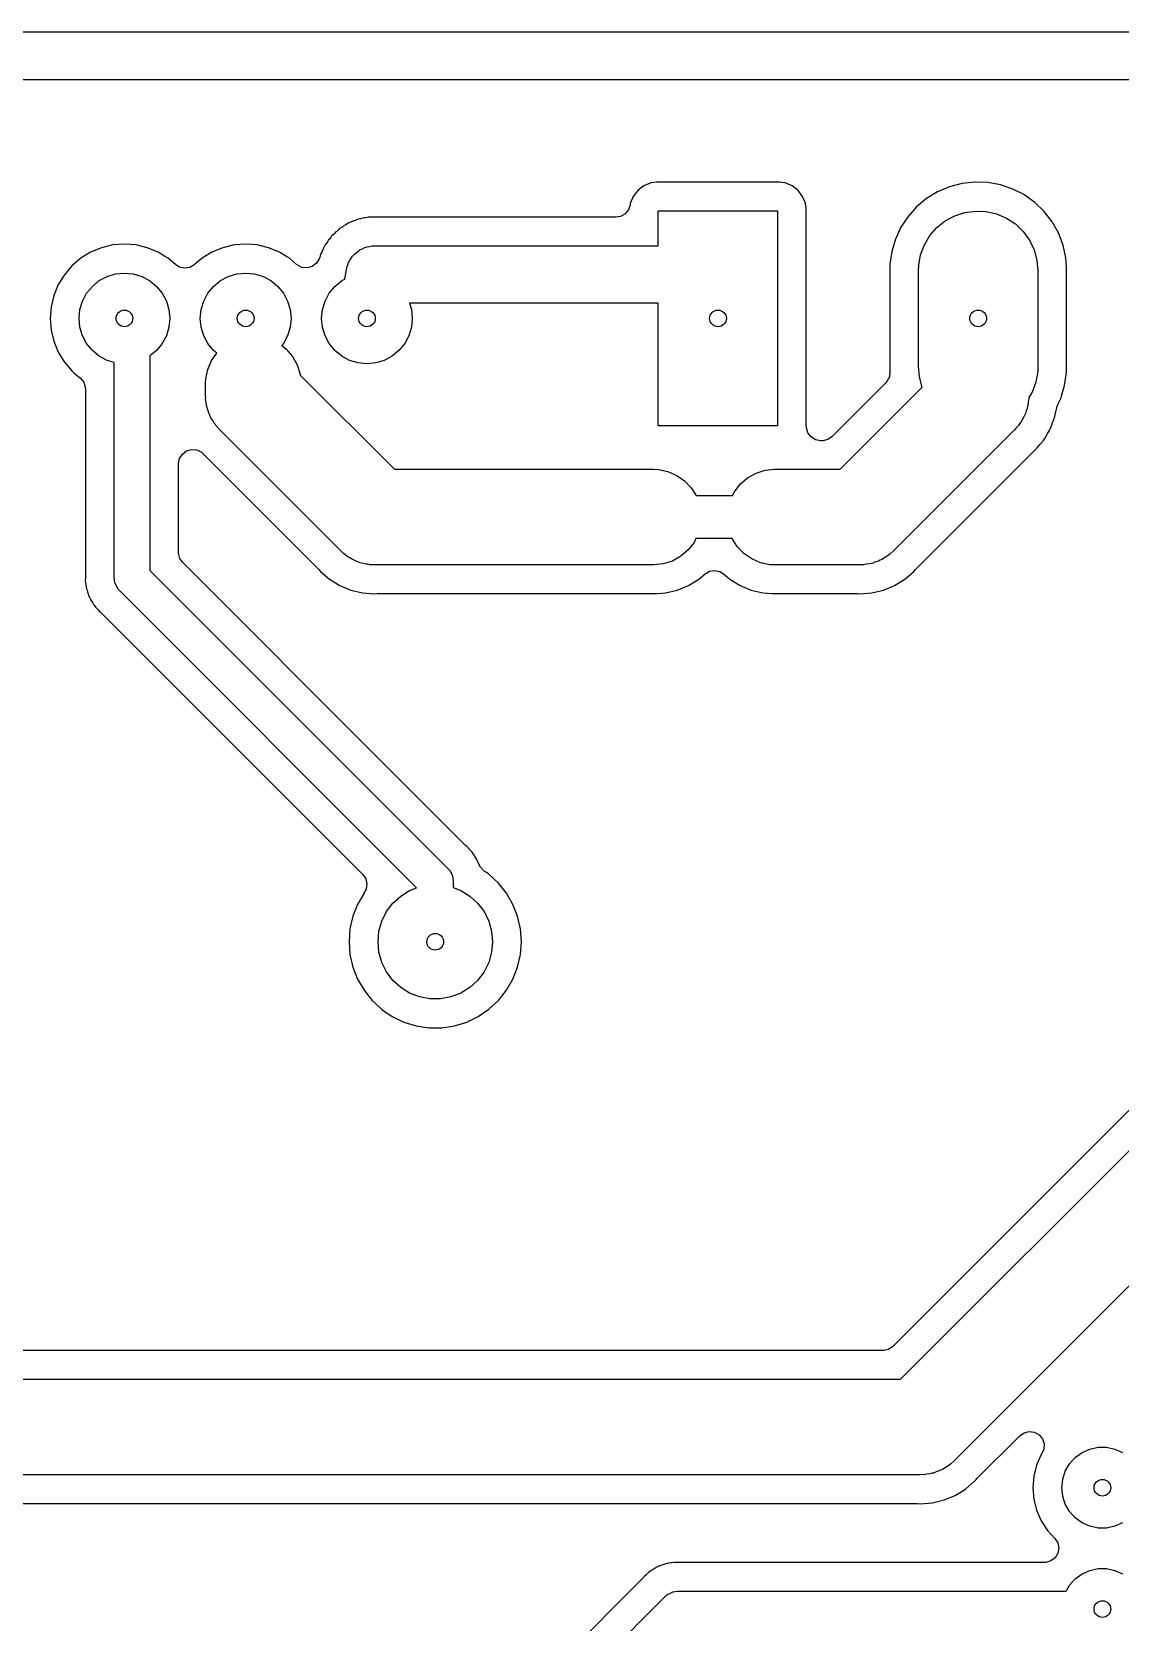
# Model space of a CAD drawing. Extents: x 0.79 to 9.84, y -6.5 to -0.79.
# Drawn here: x 5.655 to 6.552, y -2.098 to -0.787 of the extents above; entities that cross this region are included whole.
import ezdxf

# ---------------------------------------------------------------- set-up
doc = ezdxf.new("R2010")
doc.units = 0
doc.header["$MEASUREMENT"] = 0
doc.layers.add('BLACK', color=7, linetype='CONTINUOUS')

msp = doc.modelspace()

# ---------------------------------------------------------------- linework, layer by layer
at = {"layer": 'BLACK', "linetype": 'CONTINUOUS'}
for p, q in [((0.7874, -0.7874), (9.8425, -0.7874)), ((0.8385, -0.8268), (9.7914, -0.8268)), ((6.1593, -0.9144), (6.1544, -0.9182)), ((6.1613, -0.9136), (6.1593, -0.9144)), ((6.1593, -0.9144), (6.1593, -0.9144)), ((6.1593, -0.9144), (6.1593, -0.9144)), ((6.1651, -0.912), (6.1613, -0.9136)), ((6.1697, -0.9114), (6.1651, -0.912)), ((6.2712, -0.9114), (6.1697, -0.9114)), ((6.2759, -0.912), (6.2712, -0.9114)), ((6.2816, -0.9144), (6.2759, -0.912)), ((6.2759, -0.912), (6.2759, -0.912)), ((6.2865, -0.9182), (6.2816, -0.9144)), ((6.2816, -0.9144), (6.2816, -0.9144)), ((6.4086, -0.9163), (6.4016, -0.9193)), ((6.4115, -0.9151), (6.4086, -0.9163)), ((6.4218, -0.9124), (6.4115, -0.9151)), ((6.4115, -0.9151), (6.4115, -0.9151)), ((6.4115, -0.9151), (6.4115, -0.9151)), ((6.4324, -0.9113), (6.4218, -0.9124)), ((6.4218, -0.9124), (6.4218, -0.9124)), ((6.443, -0.9116), (6.4324, -0.9113)), ((6.4324, -0.9113), (6.4324, -0.9113)), ((6.4535, -0.9136), (6.443, -0.9116)), ((6.443, -0.9116), (6.443, -0.9116)), ((6.4636, -0.917), (6.4535, -0.9136)), ((6.4535, -0.9136), (6.4535, -0.9136)), ((6.4731, -0.9219), (6.4636, -0.917)), ((6.1481, -0.9299), (6.1467, -0.934)), ((6.1482, -0.9289), (6.1481, -0.9299)), ((6.1506, -0.9231), (6.1482, -0.9289)), ((6.1482, -0.9289), (6.1482, -0.9289)), ((6.1544, -0.9182), (6.1506, -0.9231)), ((6.1506, -0.9231), (6.1506, -0.9231)), ((6.1544, -0.9182), (6.1544, -0.9182)), ((6.2874, -0.9193), (6.2865, -0.9182)), ((6.2865, -0.9182), (6.2865, -0.9182)), ((6.2903, -0.9231), (6.2874, -0.9193)), ((6.2924, -0.9281), (6.2903, -0.9231)), ((6.2927, -0.9289), (6.2924, -0.9281)), ((6.2933, -0.9335), (6.2927, -0.9289)), ((6.3925, -0.9248), (6.3843, -0.9317)), ((6.4016, -0.9193), (6.3925, -0.9248)), ((6.4016, -0.9193), (6.4016, -0.9193)), ((6.4748, -0.9231), (6.4731, -0.9219)), ((6.4818, -0.9281), (6.4748, -0.9231)), ((6.4894, -0.9355), (6.4818, -0.9281)), ((5.9203, -0.9431), (5.9184, -0.944)), ((5.9215, -0.9428), (5.9203, -0.9431)), ((5.9203, -0.9431), (5.9203, -0.9431)), ((5.9227, -0.9424), (5.9215, -0.9428)), ((5.9238, -0.9419), (5.9227, -0.9424)), ((5.9258, -0.9415), (5.9238, -0.9419)), ((5.9238, -0.9419), (5.9238, -0.9419)), ((5.9267, -0.9413), (5.9258, -0.9415)), ((5.9287, -0.9407), (5.9267, -0.9413)), ((5.9291, -0.9407), (5.9287, -0.9407)), ((5.93, -0.9406), (5.9291, -0.9407)), ((5.9312, -0.9404), (5.93, -0.9406)), ((5.9324, -0.9402), (5.9312, -0.9404)), ((5.9344, -0.9402), (5.9324, -0.9402)), ((5.9324, -0.9402), (5.9324, -0.9402)), ((5.9349, -0.9401), (5.9344, -0.9402)), ((5.9352, -0.9401), (5.9349, -0.9402)), ((5.9349, -0.9402), (5.9349, -0.9401)), ((5.937, -0.9401), (5.9352, -0.9401)), ((5.9352, -0.9401), (5.9352, -0.9401)), ((5.9372, -0.9401), (5.937, -0.9401)), ((5.9412, -0.9401), (5.9372, -0.9401)), ((5.9372, -0.9401), (5.9372, -0.9401)), ((5.9414, -0.9401), (5.9412, -0.9401)), ((5.9423, -0.9401), (5.9414, -0.9401)), ((6.1364, -0.9401), (5.9423, -0.9401)), ((6.1402, -0.9395), (6.1364, -0.9401)), ((6.144, -0.9374), (6.1402, -0.9395)), ((6.1467, -0.934), (6.144, -0.9374)), ((6.1713, -0.9638), (6.1713, -0.935)), ((6.1713, -0.935), (6.2697, -0.935)), ((6.2697, -0.935), (6.2697, -1.1122)), ((6.2933, -1.1126), (6.2933, -0.9335)), ((6.3772, -0.9396), (6.3713, -0.9485)), ((6.3843, -0.9317), (6.3772, -0.9396)), ((6.401, -0.9487), (6.4079, -0.9432)), ((6.4079, -0.9432), (6.4157, -0.939)), ((6.4157, -0.939), (6.4241, -0.9363)), ((6.4241, -0.9363), (6.4328, -0.9351)), ((6.4328, -0.9351), (6.4416, -0.9355)), ((6.4416, -0.9355), (6.4502, -0.9374)), ((6.4502, -0.9374), (6.4584, -0.9409)), ((6.4584, -0.9409), (6.4657, -0.9458)), ((6.496, -0.9439), (6.4894, -0.9355)), ((5.9012, -0.9569), (5.9004, -0.9579)), ((5.9019, -0.9559), (5.9012, -0.9569)), ((5.9034, -0.9545), (5.9019, -0.9559)), ((5.9041, -0.9538), (5.9034, -0.9545)), ((5.9054, -0.9523), (5.9041, -0.9538)), ((5.9064, -0.9516), (5.9054, -0.9523)), ((5.9074, -0.9508), (5.9064, -0.9516)), ((5.9083, -0.9499), (5.9074, -0.9508)), ((5.9084, -0.9499), (5.9083, -0.9499)), ((5.91, -0.9488), (5.9084, -0.9499)), ((5.9108, -0.9483), (5.91, -0.9488)), ((5.9124, -0.947), (5.9108, -0.9483)), ((5.9136, -0.9465), (5.9124, -0.947)), ((5.9124, -0.947), (5.9124, -0.947)), ((5.9146, -0.9459), (5.9136, -0.9465)), ((5.9157, -0.9452), (5.9146, -0.9459)), ((5.9176, -0.9444), (5.9157, -0.9452)), ((5.9157, -0.9452), (5.9157, -0.9452)), ((5.9184, -0.944), (5.9176, -0.9444)), ((6.3713, -0.9485), (6.3668, -0.9582)), ((6.3907, -0.9629), (6.3952, -0.9553)), ((6.3952, -0.9553), (6.401, -0.9487)), ((6.4657, -0.9458), (6.4721, -0.9519)), ((6.4721, -0.9519), (6.4773, -0.959)), ((6.5012, -0.9532), (6.496, -0.9439)), ((6.505, -0.9632), (6.5012, -0.9532)), ((5.7033, -0.9691), (5.6951, -0.9741)), ((5.7122, -0.9654), (5.7033, -0.9691)), ((5.7215, -0.9631), (5.7122, -0.9654)), ((5.7122, -0.9654), (5.7122, -0.9654)), ((5.7311, -0.9624), (5.7215, -0.9631)), ((5.7215, -0.9631), (5.7215, -0.9631)), ((5.7407, -0.9631), (5.7311, -0.9624)), ((5.7311, -0.9624), (5.7311, -0.9624)), ((5.75, -0.9654), (5.7407, -0.9631)), ((5.7407, -0.9631), (5.7407, -0.9631)), ((5.7589, -0.9691), (5.75, -0.9654)), ((5.7641, -0.9722), (5.7589, -0.9691)), ((5.8033, -0.9691), (5.7951, -0.9741)), ((5.8122, -0.9654), (5.8033, -0.9691)), ((5.8215, -0.9631), (5.8122, -0.9654)), ((5.8122, -0.9654), (5.8122, -0.9654)), ((5.8311, -0.9624), (5.8215, -0.9631)), ((5.8215, -0.9631), (5.8215, -0.9631)), ((5.8407, -0.9631), (5.8311, -0.9624)), ((5.8311, -0.9624), (5.8311, -0.9624)), ((5.85, -0.9654), (5.8407, -0.9631)), ((5.8407, -0.9631), (5.8407, -0.9631)), ((5.8589, -0.9691), (5.85, -0.9654)), ((5.8641, -0.9722), (5.8589, -0.9691)), ((5.8938, -0.969), (5.8929, -0.9708)), ((5.8942, -0.9681), (5.8938, -0.969)), ((5.8949, -0.9662), (5.8942, -0.9681)), ((5.8956, -0.9652), (5.8949, -0.9662)), ((5.8962, -0.9641), (5.8956, -0.9652)), ((5.8967, -0.9629), (5.8962, -0.9641)), ((5.8979, -0.9613), (5.8967, -0.9629)), ((5.8967, -0.9629), (5.8967, -0.9629)), ((5.8985, -0.9605), (5.8979, -0.9613)), ((5.8995, -0.9588), (5.8985, -0.9605)), ((5.9004, -0.9579), (5.8995, -0.9588)), ((5.8995, -0.9588), (5.8995, -0.9588)), ((5.9207, -0.9707), (5.9223, -0.9695)), ((5.9223, -0.9695), (5.9238, -0.9681)), ((5.9238, -0.9681), (5.9247, -0.9676)), ((5.9247, -0.9676), (5.9256, -0.9669)), ((5.9256, -0.9669), (5.9275, -0.9662)), ((5.9275, -0.9662), (5.9293, -0.9652)), ((5.9293, -0.9652), (5.9303, -0.965)), ((5.9303, -0.965), (5.9313, -0.9646)), ((5.9313, -0.9646), (5.9333, -0.9643)), ((5.9333, -0.9643), (5.9353, -0.9639)), ((5.9353, -0.9639), (5.9363, -0.9639)), ((5.9363, -0.9639), (5.9374, -0.9638)), ((5.9374, -0.9638), (6.1713, -0.9638)), ((6.3637, -0.9684), (6.3622, -0.9789)), ((6.3668, -0.9582), (6.3637, -0.9684)), ((6.3876, -0.9712), (6.3907, -0.9629)), ((6.4773, -0.959), (6.4811, -0.967)), ((6.4811, -0.967), (6.4835, -0.9755)), ((6.5073, -0.9736), (6.505, -0.9632)), ((5.6878, -0.9803), (5.6816, -0.9876)), ((5.6951, -0.9741), (5.6878, -0.9803)), ((5.7671, -0.9741), (5.7641, -0.9722)), ((5.7735, -0.9795), (5.7671, -0.9741)), ((5.7671, -0.9741), (5.7671, -0.9741)), ((5.7671, -0.9741), (5.7671, -0.9741)), ((5.7765, -0.9814), (5.7735, -0.9795)), ((5.7807, -0.9823), (5.7765, -0.9814)), ((5.785, -0.9817), (5.7807, -0.9823)), ((5.7887, -0.9795), (5.785, -0.9817)), ((5.7951, -0.9741), (5.7887, -0.9795)), ((5.7951, -0.9741), (5.7951, -0.9741)), ((5.8671, -0.9741), (5.8641, -0.9722)), ((5.8731, -0.9792), (5.8671, -0.9741)), ((5.8671, -0.9741), (5.8671, -0.9741)), ((5.8671, -0.9741), (5.8671, -0.9741)), ((5.8736, -0.9796), (5.8731, -0.9792)), ((5.8775, -0.9816), (5.8736, -0.9796)), ((5.8818, -0.982), (5.8775, -0.9816)), ((5.886, -0.9808), (5.8818, -0.982)), ((5.8894, -0.9782), (5.886, -0.9808)), ((5.8917, -0.9745), (5.8894, -0.9782)), ((5.8922, -0.9732), (5.8917, -0.9745)), ((5.8926, -0.972), (5.8922, -0.9732)), ((5.8929, -0.9708), (5.8926, -0.972)), ((5.8929, -0.9708), (5.8929, -0.9708)), ((5.9141, -0.9834), (5.9144, -0.9823)), ((5.9144, -0.9823), (5.9146, -0.9813)), ((5.9146, -0.9813), (5.9154, -0.9794)), ((5.9154, -0.9794), (5.916, -0.9775)), ((5.916, -0.9775), (5.9165, -0.9766)), ((5.9165, -0.9766), (5.9169, -0.9756)), ((5.9169, -0.9756), (5.9182, -0.974)), ((5.9182, -0.974), (5.9193, -0.9723)), ((5.9193, -0.9723), (5.9201, -0.9715)), ((5.9201, -0.9715), (5.9207, -0.9707)), ((6.3622, -0.9789), (6.3622, -0.9789)), ((6.3622, -0.9789), (6.3622, -1.0657)), ((6.3858, -0.9843), (6.386, -0.9798)), ((6.386, -0.9798), (6.3876, -0.9712)), ((6.4835, -0.9755), (6.4843, -0.9843)), ((6.5079, -0.9814), (6.5073, -0.9736)), ((6.5073, -0.9736), (6.5073, -0.9736)), ((6.5073, -0.9736), (6.5073, -0.9736)), ((6.5079, -0.9816), (6.5079, -0.9814)), ((6.5079, -1.0657), (6.5079, -0.9816)), ((5.6765, -0.9958), (5.6729, -1.0047)), ((5.6816, -0.9876), (5.6765, -0.9958)), ((5.7047, -0.9972), (5.7103, -0.9925)), ((5.7103, -0.9925), (5.7168, -0.9891)), ((5.7168, -0.9891), (5.7238, -0.9869)), ((5.7238, -0.9869), (5.7311, -0.9862)), ((5.7311, -0.9862), (5.7384, -0.9869)), ((5.7384, -0.9869), (5.7454, -0.9891)), ((5.7454, -0.9891), (5.7519, -0.9925)), ((5.7519, -0.9925), (5.7575, -0.9972)), ((5.8047, -0.9972), (5.8103, -0.9925)), ((5.8103, -0.9925), (5.8168, -0.9891)), ((5.8168, -0.9891), (5.8238, -0.9869)), ((5.8238, -0.9869), (5.8311, -0.9862)), ((5.8311, -0.9862), (5.8384, -0.9869)), ((5.8384, -0.9869), (5.8454, -0.9891)), ((5.8454, -0.9891), (5.8519, -0.9925)), ((5.8519, -0.9925), (5.8575, -0.9972)), ((5.9047, -0.9972), (5.9103, -0.9925)), ((5.9103, -0.9925), (5.9128, -0.9912)), ((5.9128, -0.9912), (5.9141, -0.9834)), ((6.3858, -1.063), (6.3858, -0.9843)), ((6.4843, -0.9843), (6.4843, -1.063)), ((5.6729, -1.0047), (5.6706, -1.014)), ((5.6729, -1.0047), (5.6729, -1.0047)), ((5.6944, -1.0163), (5.6965, -1.0093)), ((5.6965, -1.0093), (5.7, -1.0028)), ((5.7, -1.0028), (5.7047, -0.9972)), ((5.7575, -0.9972), (5.7622, -1.0028)), ((5.7622, -1.0028), (5.7657, -1.0093)), ((5.7657, -1.0093), (5.7678, -1.0163)), ((5.7944, -1.0163), (5.7965, -1.0093)), ((5.7965, -1.0093), (5.8, -1.0028)), ((5.8, -1.0028), (5.8047, -0.9972)), ((5.8575, -0.9972), (5.8622, -1.0028)), ((5.8622, -1.0028), (5.8657, -1.0093)), ((5.8657, -1.0093), (5.8678, -1.0163)), ((5.8944, -1.0163), (5.8965, -1.0093)), ((5.8965, -1.0093), (5.9, -1.0028)), ((5.9, -1.0028), (5.9047, -0.9972)), ((5.6706, -1.014), (5.6699, -1.0236)), ((5.6706, -1.014), (5.6706, -1.014)), ((5.6937, -1.0236), (5.6944, -1.0163)), ((5.7678, -1.0163), (5.7685, -1.0236)), ((5.7937, -1.0236), (5.7944, -1.0163)), ((5.8678, -1.0163), (5.8685, -1.0236)), ((5.8937, -1.0236), (5.8944, -1.0163)), ((6.1713, -1.011), (5.9662, -1.011)), ((5.9662, -1.011), (5.9678, -1.0163)), ((5.9678, -1.0163), (5.9685, -1.0236)), ((6.1713, -1.1122), (6.1713, -1.011)), ((5.6699, -1.0236), (5.6699, -1.0236)), ((5.6699, -1.0236), (5.6706, -1.0332)), ((5.6706, -1.0332), (5.6706, -1.0332)), ((5.6706, -1.0332), (5.6729, -1.0425)), ((5.6944, -1.0309), (5.6937, -1.0236)), ((5.6965, -1.0379), (5.6944, -1.0309)), ((5.7678, -1.0309), (5.7657, -1.0379)), ((5.7685, -1.0236), (5.7678, -1.0309)), ((5.7944, -1.0309), (5.7937, -1.0236)), ((5.7965, -1.0379), (5.7944, -1.0309)), ((5.8678, -1.0309), (5.8657, -1.0379)), ((5.8685, -1.0236), (5.8678, -1.0309)), ((5.8944, -1.0309), (5.8937, -1.0236)), ((5.8965, -1.0379), (5.8944, -1.0309)), ((5.9678, -1.0309), (5.9657, -1.0379)), ((5.9685, -1.0236), (5.9678, -1.0309)), ((5.6729, -1.0425), (5.6729, -1.0425)), ((5.6729, -1.0425), (5.6765, -1.0514)), ((5.7, -1.0444), (5.6965, -1.0379)), ((5.7047, -1.0501), (5.7, -1.0444)), ((5.7622, -1.0444), (5.7575, -1.0501)), ((5.7657, -1.0379), (5.7622, -1.0444)), ((5.8, -1.0444), (5.7965, -1.0379)), ((5.8047, -1.0501), (5.8, -1.0444)), ((5.8622, -1.0444), (5.8609, -1.046)), ((5.8609, -1.046), (5.8645, -1.0489)), ((5.8657, -1.0379), (5.8622, -1.0444)), ((5.9, -1.0444), (5.8965, -1.0379)), ((5.9047, -1.0501), (5.9, -1.0444)), ((5.9622, -1.0444), (5.9575, -1.0501)), ((5.9657, -1.0379), (5.9622, -1.0444)), ((5.6765, -1.0514), (5.6806, -1.0581)), ((5.6806, -1.0581), (5.6816, -1.0596)), ((5.6816, -1.0596), (5.6877, -1.0668)), ((5.7103, -1.0547), (5.7047, -1.0501)), ((5.7168, -1.0582), (5.7103, -1.0547)), ((5.7226, -1.06), (5.7168, -1.0582)), ((5.7226, -1.2374), (5.7226, -1.06)), ((5.7575, -1.0501), (5.7522, -1.0545)), ((5.7522, -1.0545), (5.7522, -1.2313)), ((5.7998, -1.0656), (5.803, -1.0583)), ((5.803, -1.0583), (5.8072, -1.0522)), ((5.8072, -1.0522), (5.8047, -1.0501)), ((5.8645, -1.0489), (5.8697, -1.0549)), ((5.8697, -1.0549), (5.8736, -1.0619)), ((5.9103, -1.0547), (5.9047, -1.0501)), ((5.9168, -1.0582), (5.9103, -1.0547)), ((5.9238, -1.0603), (5.9168, -1.0582)), ((5.9311, -1.061), (5.9238, -1.0603)), ((5.9384, -1.0603), (5.9311, -1.061)), ((5.9454, -1.0582), (5.9384, -1.0603)), ((5.9519, -1.0547), (5.9454, -1.0582)), ((5.9575, -1.0501), (5.9519, -1.0547)), ((5.6877, -1.0668), (5.6878, -1.0669)), ((5.6878, -1.0669), (5.6895, -1.0684)), ((5.6895, -1.0684), (5.6949, -1.073)), ((5.6949, -1.073), (5.6976, -1.0763)), ((5.798, -1.0774), (5.7982, -1.0734)), ((5.7982, -1.0734), (5.7998, -1.0656)), ((5.8736, -1.0619), (5.876, -1.0695)), ((5.876, -1.0695), (5.8761, -1.0704)), ((5.8761, -1.0704), (5.9537, -1.148)), ((6.3618, -1.0719), (6.3598, -1.0757)), ((6.3623, -1.0676), (6.3618, -1.0719)), ((6.3622, -1.0657), (6.3623, -1.0669)), ((6.3623, -1.0669), (6.3623, -1.0676)), ((6.3866, -1.0718), (6.3858, -1.063)), ((6.3889, -1.0802), (6.3866, -1.0718)), ((6.4841, -1.0674), (6.4825, -1.0761)), ((6.4843, -1.063), (6.4841, -1.0674)), ((6.5063, -1.0789), (6.5079, -1.0683)), ((6.5079, -1.0683), (6.5079, -1.0657)), ((5.6976, -1.0763), (5.6989, -1.0804)), ((5.6989, -1.0804), (5.699, -1.0819)), ((5.699, -1.0819), (5.699, -1.2368)), ((5.798, -1.0874), (5.798, -1.0774)), ((5.7982, -1.0889), (5.798, -1.0874)), ((6.3589, -1.0768), (6.3147, -1.1209)), ((6.3211, -1.148), (6.3889, -1.0802)), ((6.3598, -1.0757), (6.3589, -1.0768)), ((6.4794, -1.0843), (6.4767, -1.0888)), ((6.4825, -1.0761), (6.4794, -1.0843)), ((6.5033, -1.0891), (6.5038, -1.0874)), ((6.5038, -1.0874), (6.5063, -1.0789)), ((5.7981, -1.0904), (5.7982, -1.0889)), ((5.7986, -1.0928), (5.7981, -1.0904)), ((5.7988, -1.0953), (5.7986, -1.0928)), ((5.7993, -1.0968), (5.7988, -1.0953)), ((5.7996, -1.0982), (5.7993, -1.0968)), ((5.8005, -1.1005), (5.7996, -1.0982)), ((5.8012, -1.1029), (5.8005, -1.1005)), ((6.4746, -1.0999), (6.474, -1.102)), ((6.4754, -1.0978), (6.4746, -1.0999)), ((6.4757, -1.096), (6.4754, -1.0978)), ((6.4762, -1.0943), (6.4757, -1.096)), ((6.4763, -1.0921), (6.4762, -1.0943)), ((6.4767, -1.0899), (6.4763, -1.0921)), ((6.4767, -1.0888), (6.4767, -1.0899)), ((6.4989, -1.1012), (6.499, -1.1008)), ((6.499, -1.1008), (6.4998, -1.0973)), ((6.4998, -1.0973), (6.4999, -1.0968)), ((6.4998, -1.0973), (6.4998, -1.0973)), ((6.4999, -1.0968), (6.5, -1.0969)), ((6.5, -1.0969), (6.5007, -1.0945)), ((6.5007, -1.0945), (6.5033, -1.0891)), ((5.8019, -1.1042), (5.8012, -1.1029)), ((5.8025, -1.1056), (5.8019, -1.1042)), ((5.8039, -1.1077), (5.8025, -1.1056)), ((5.8051, -1.1099), (5.8039, -1.1077)), ((5.8061, -1.111), (5.8051, -1.1099)), ((5.8069, -1.1123), (5.8061, -1.111)), ((5.8096, -1.1152), (5.8069, -1.1123)), ((6.2697, -1.1122), (6.1713, -1.1122)), ((6.2934, -1.1137), (6.2933, -1.1126)), ((6.2946, -1.1179), (6.2934, -1.1137)), ((6.4666, -1.1135), (6.4652, -1.1152)), ((6.4682, -1.1119), (6.4666, -1.1135)), ((6.4692, -1.1104), (6.4682, -1.1119)), ((6.4703, -1.1091), (6.4692, -1.1104)), ((6.4713, -1.1071), (6.4703, -1.1091)), ((6.4725, -1.1052), (6.4713, -1.1071)), ((6.4731, -1.1036), (6.4725, -1.1052)), ((6.474, -1.102), (6.4731, -1.1036)), ((6.4945, -1.1144), (6.4947, -1.114)), ((6.4947, -1.114), (6.496, -1.1106)), ((6.496, -1.1106), (6.4961, -1.1102)), ((6.4961, -1.1102), (6.4975, -1.1069)), ((6.4975, -1.1069), (6.4976, -1.1065)), ((6.4976, -1.1065), (6.498, -1.1051)), ((6.498, -1.1051), (6.4982, -1.1047)), ((6.4982, -1.1047), (6.4989, -1.1012)), ((5.9096, -1.2152), (5.8096, -1.1152)), ((6.2972, -1.1213), (6.2946, -1.1179)), ((6.3008, -1.1236), (6.2972, -1.1213)), ((6.3051, -1.1244), (6.3008, -1.1236)), ((6.3064, -1.1244), (6.3051, -1.1244)), ((6.307, -1.1244), (6.3064, -1.1244)), ((6.3112, -1.1234), (6.307, -1.1244)), ((6.3147, -1.1209), (6.3112, -1.1234)), ((6.4652, -1.1152), (6.3652, -1.2152)), ((6.4859, -1.1276), (6.4862, -1.1273)), ((6.4862, -1.1273), (6.4885, -1.1246)), ((6.4885, -1.1246), (6.4888, -1.1242)), ((6.4888, -1.1242), (6.4896, -1.123)), ((6.4896, -1.123), (6.4899, -1.1226)), ((6.4899, -1.1226), (6.4916, -1.1195)), ((6.4916, -1.1195), (6.4919, -1.1191)), ((6.4919, -1.1191), (6.4937, -1.1161)), ((6.4937, -1.1161), (6.4939, -1.1157)), ((6.4939, -1.1157), (6.4945, -1.1144)), ((5.7758, -1.1433), (5.7766, -1.1391)), ((5.7766, -1.1391), (5.7789, -1.1354)), ((5.7789, -1.1354), (5.7823, -1.1328)), ((5.7823, -1.1328), (5.7865, -1.1316)), ((5.7865, -1.1316), (5.7908, -1.132)), ((5.7908, -1.132), (5.7947, -1.1339)), ((5.7947, -1.1339), (5.7959, -1.135)), ((5.7959, -1.135), (5.8516, -1.1907)), ((6.384, -1.2299), (6.4809, -1.1331)), ((6.4809, -1.1331), (6.4812, -1.1327)), ((6.4812, -1.1327), (6.4837, -1.1304)), ((6.4837, -1.1304), (6.4859, -1.1276)), ((5.7758, -1.2166), (5.7758, -1.1433)), ((5.9537, -1.148), (6.1674, -1.148)), ((6.1674, -1.148), (6.1714, -1.1482)), ((6.1714, -1.1482), (6.1792, -1.1498)), ((6.1792, -1.1498), (6.1865, -1.153)), ((6.1865, -1.153), (6.193, -1.1575)), ((6.2449, -1.1551), (6.2519, -1.1512)), ((6.2519, -1.1512), (6.2595, -1.1488)), ((6.2595, -1.1488), (6.2674, -1.148)), ((6.2674, -1.148), (6.3211, -1.148)), ((6.193, -1.1575), (6.1985, -1.1633)), ((6.1985, -1.1633), (6.2025, -1.1697)), ((6.2325, -1.1697), (6.234, -1.1666)), ((6.234, -1.1666), (6.2389, -1.1603)), ((6.2389, -1.1603), (6.2449, -1.1551)), ((6.2025, -1.1697), (6.2325, -1.1697)), ((5.8516, -1.1907), (5.8908, -1.2299)), ((6.2023, -1.2051), (6.2008, -1.2082)), ((6.2323, -1.2051), (6.2023, -1.2051)), ((6.2363, -1.2115), (6.2323, -1.2051)), ((5.7758, -1.2172), (5.7758, -1.2166)), ((5.7768, -1.2214), (5.7758, -1.2172)), ((5.9107, -1.2162), (5.9096, -1.2152)), ((5.9118, -1.2173), (5.9107, -1.2162)), ((5.9138, -1.2187), (5.9118, -1.2173)), ((5.9157, -1.2203), (5.9138, -1.2187)), ((6.1959, -1.2145), (6.1899, -1.2197)), ((6.2008, -1.2082), (6.1959, -1.2145)), ((6.2418, -1.2173), (6.2363, -1.2115)), ((6.2483, -1.2218), (6.2418, -1.2173)), ((6.361, -1.2187), (6.3599, -1.2197)), ((6.3623, -1.2179), (6.361, -1.2187)), ((6.3652, -1.2152), (6.3623, -1.2179)), ((5.7522, -1.2313), (5.9978, -1.477)), ((5.7793, -1.2249), (5.7768, -1.2214)), ((5.9417, -1.3874), (5.7793, -1.2249)), ((5.8908, -1.2299), (5.8914, -1.2306)), ((5.8914, -1.2306), (5.8927, -1.2321)), ((5.8927, -1.2321), (5.8927, -1.2321)), ((5.8927, -1.2321), (5.9002, -1.2385)), ((5.9171, -1.221), (5.9157, -1.2203)), ((5.9183, -1.2218), (5.9171, -1.221)), ((5.9206, -1.2228), (5.9183, -1.2218)), ((5.9228, -1.224), (5.9206, -1.2228)), ((5.9242, -1.2244), (5.9228, -1.224)), ((5.9256, -1.225), (5.9242, -1.2244)), ((5.9281, -1.2255), (5.9256, -1.225)), ((5.9305, -1.2262), (5.9281, -1.2255)), ((5.932, -1.2263), (5.9305, -1.2262)), ((5.9334, -1.2266), (5.932, -1.2263)), ((5.9374, -1.2268), (5.9334, -1.2266)), ((6.1674, -1.2268), (5.9374, -1.2268)), ((6.1753, -1.226), (6.1674, -1.2268)), ((6.1829, -1.2236), (6.1753, -1.226)), ((6.1899, -1.2197), (6.1829, -1.2236)), ((6.2098, -1.2341), (6.2135, -1.2319)), ((6.2135, -1.2319), (6.2178, -1.2313)), ((6.2178, -1.2313), (6.222, -1.2322)), ((6.2556, -1.225), (6.2483, -1.2218)), ((6.2634, -1.2266), (6.2556, -1.225)), ((6.2674, -1.2268), (6.2634, -1.2266)), ((6.3374, -1.2268), (6.2674, -1.2268)), ((6.3389, -1.2266), (6.3374, -1.2268)), ((6.3404, -1.2267), (6.3389, -1.2266)), ((6.3428, -1.2262), (6.3404, -1.2267)), ((6.3453, -1.226), (6.3428, -1.2262)), ((6.3468, -1.2255), (6.3453, -1.226)), ((6.3482, -1.2253), (6.3468, -1.2255)), ((6.3505, -1.2243), (6.3482, -1.2253)), ((6.3529, -1.2236), (6.3505, -1.2243)), ((6.3542, -1.2229), (6.3529, -1.2236)), ((6.3556, -1.2223), (6.3542, -1.2229)), ((6.3577, -1.2209), (6.3556, -1.2223)), ((6.3599, -1.2197), (6.3577, -1.2209)), ((6.3804, -1.2336), (6.3821, -1.2321)), ((6.3821, -1.2321), (6.3834, -1.2306)), ((6.3834, -1.2306), (6.384, -1.2299)), ((5.699, -1.2371), (5.6989, -1.2403)), ((5.6989, -1.2403), (5.6993, -1.2423)), ((5.699, -1.2368), (5.699, -1.2371)), ((5.6993, -1.2423), (5.6994, -1.2432)), ((5.6994, -1.2432), (5.6996, -1.2452)), ((5.6996, -1.2452), (5.6996, -1.2452)), ((5.6996, -1.2452), (5.6998, -1.2459)), ((5.723, -1.2395), (5.7226, -1.2374)), ((5.7233, -1.2416), (5.723, -1.2395)), ((5.7234, -1.2419), (5.7233, -1.2416)), ((5.7234, -1.2422), (5.7234, -1.2419)), ((5.7245, -1.2441), (5.7234, -1.2422)), ((5.7254, -1.246), (5.7245, -1.2441)), ((5.9002, -1.2385), (5.9002, -1.2385)), ((5.9002, -1.2385), (5.9002, -1.2385)), ((5.9002, -1.2385), (5.9087, -1.2437)), ((5.9087, -1.2437), (5.9179, -1.2475)), ((6.1869, -1.2475), (6.1961, -1.2437)), ((6.1961, -1.2437), (6.2046, -1.2385)), ((6.2046, -1.2385), (6.2098, -1.2341)), ((6.222, -1.2322), (6.225, -1.2341)), ((6.225, -1.2341), (6.2302, -1.2385)), ((6.2302, -1.2385), (6.2387, -1.2437)), ((6.2387, -1.2437), (6.2479, -1.2475)), ((6.3569, -1.2475), (6.3661, -1.2437)), ((6.3661, -1.2437), (6.3746, -1.2385)), ((6.3746, -1.2385), (6.3798, -1.2341)), ((6.3798, -1.2341), (6.3804, -1.2336)), ((6.3804, -1.2336), (6.3804, -1.2336)), ((5.6998, -1.2459), (5.7002, -1.2473)), ((5.7002, -1.2473), (5.7003, -1.248)), ((5.7003, -1.248), (5.7003, -1.248)), ((5.7003, -1.248), (5.701, -1.2499)), ((5.701, -1.2499), (5.7013, -1.2507)), ((5.7013, -1.2507), (5.7019, -1.2526)), ((5.7019, -1.2526), (5.7019, -1.2526)), ((5.7019, -1.2526), (5.7023, -1.2533)), ((5.7023, -1.2533), (5.7029, -1.2546)), ((5.7029, -1.2546), (5.7032, -1.2553)), ((5.7032, -1.2553), (5.7032, -1.2553)), ((5.7032, -1.2553), (5.7043, -1.2569)), ((5.7043, -1.2569), (5.7047, -1.2577)), ((5.7047, -1.2577), (5.7057, -1.2595)), ((5.7257, -1.2463), (5.7254, -1.246)), ((5.7258, -1.2465), (5.7257, -1.2463)), ((5.726, -1.2467), (5.7258, -1.2465)), ((5.727, -1.2478), (5.726, -1.2467)), ((5.972, -1.4929), (5.727, -1.2478)), ((5.9179, -1.2475), (5.9275, -1.2498)), ((5.9275, -1.2498), (5.9275, -1.2498)), ((5.9275, -1.2498), (5.9275, -1.2498)), ((5.9275, -1.2498), (5.9374, -1.2506)), ((5.9374, -1.2506), (5.9394, -1.2504)), ((5.9374, -1.2506), (5.9374, -1.2506)), ((5.9374, -1.2506), (5.9374, -1.2506)), ((5.9394, -1.2504), (5.9403, -1.2504)), ((5.9403, -1.2504), (6.1699, -1.2504)), ((6.1699, -1.2504), (6.1743, -1.2501)), ((6.1699, -1.2504), (6.1699, -1.2504)), ((6.1743, -1.2501), (6.1773, -1.2498)), ((6.1773, -1.2498), (6.1869, -1.2475)), ((6.1773, -1.2498), (6.1773, -1.2498)), ((6.1773, -1.2498), (6.1773, -1.2498)), ((6.2479, -1.2475), (6.2575, -1.2498)), ((6.2575, -1.2498), (6.2575, -1.2498)), ((6.2575, -1.2498), (6.2575, -1.2498)), ((6.2575, -1.2498), (6.2613, -1.2501)), ((6.2613, -1.2501), (6.2649, -1.2504)), ((6.2649, -1.2504), (6.3345, -1.2504)), ((6.3345, -1.2504), (6.3354, -1.2504)), ((6.3354, -1.2504), (6.3374, -1.2506)), ((6.3374, -1.2506), (6.3473, -1.2498)), ((6.3374, -1.2506), (6.3374, -1.2506)), ((6.3374, -1.2506), (6.3374, -1.2506)), ((6.3473, -1.2498), (6.3569, -1.2475)), ((6.3473, -1.2498), (6.3473, -1.2498)), ((6.3473, -1.2498), (6.3473, -1.2498)), ((5.7057, -1.2595), (5.7057, -1.2595)), ((5.7057, -1.2595), (5.7062, -1.26)), ((5.7062, -1.26), (5.7071, -1.2612)), ((5.7071, -1.2612), (5.7075, -1.2618)), ((5.7075, -1.2618), (5.7089, -1.2632)), ((5.7089, -1.2632), (5.7095, -1.2639)), ((5.7095, -1.2639), (5.7108, -1.2654)), ((5.7108, -1.2654), (5.7114, -1.2658)), ((5.7114, -1.2658), (5.7125, -1.2668)), ((5.7125, -1.2668), (5.9276, -1.4819)), ((6.0123, -1.458), (5.9417, -1.3874)), ((6.0134, -1.459), (6.0123, -1.458)), ((6.014, -1.4594), (6.0134, -1.459)), ((6.0153, -1.4609), (6.014, -1.4594)), ((6.014, -1.4594), (6.014, -1.4594)), ((6.0159, -1.4616), (6.0153, -1.4609)), ((6.0173, -1.463), (6.0159, -1.4616)), ((6.0177, -1.4636), (6.0173, -1.463)), ((6.0173, -1.463), (6.0173, -1.463)), ((6.0186, -1.4648), (6.0177, -1.4636)), ((6.0191, -1.4653), (6.0186, -1.4648)), ((6.0201, -1.4671), (6.0191, -1.4653)), ((6.0191, -1.4653), (6.0191, -1.4653)), ((6.0205, -1.4679), (6.0201, -1.4671)), ((6.0208, -1.4682), (6.0205, -1.4679)), ((5.9978, -1.477), (5.9988, -1.4781)), ((5.9988, -1.4781), (5.9991, -1.4783)), ((5.9991, -1.4783), (5.9991, -1.4785)), ((5.9991, -1.4785), (5.9994, -1.4788)), ((5.9994, -1.4788), (6.0004, -1.4807)), ((6.0004, -1.4807), (6.0014, -1.4826)), ((6.0216, -1.4695), (6.0208, -1.4682)), ((6.0219, -1.4702), (6.0216, -1.4695)), ((6.0225, -1.4715), (6.0219, -1.4702)), ((6.0229, -1.4722), (6.0225, -1.4715)), ((6.0231, -1.4729), (6.0229, -1.4722)), ((6.0246, -1.476), (6.0231, -1.4729)), ((6.0277, -1.4791), (6.0246, -1.476)), ((6.0282, -1.4795), (6.0277, -1.4791)), ((6.0317, -1.4818), (6.0282, -1.4795)), ((5.9276, -1.4819), (5.9301, -1.4855)), ((5.9304, -1.494), (5.9288, -1.4969)), ((5.9301, -1.4855), (5.931, -1.4897)), ((5.931, -1.4897), (5.9304, -1.494)), ((5.9663, -1.4951), (5.972, -1.4929)), ((6.0014, -1.4826), (6.0014, -1.4829)), ((6.0014, -1.4829), (6.0016, -1.4832)), ((6.0016, -1.4832), (6.0018, -1.4853)), ((6.0018, -1.4853), (6.0022, -1.4874)), ((6.0022, -1.4874), (6.0022, -1.4927)), ((6.0022, -1.4927), (6.0085, -1.4951)), ((6.0395, -1.4891), (6.0317, -1.4818)), ((6.0461, -1.4974), (6.0395, -1.4891)), ((5.9234, -1.5066), (5.9195, -1.5164)), ((5.9287, -1.4974), (5.9234, -1.5066)), ((5.9234, -1.5066), (5.9234, -1.5066)), ((5.9289, -1.497), (5.9287, -1.4974)), ((5.9288, -1.4969), (5.9289, -1.497)), ((5.9472, -1.5125), (5.9525, -1.5056)), ((5.9525, -1.5056), (5.9589, -1.4997)), ((5.9589, -1.4997), (5.9663, -1.4951)), ((6.0085, -1.4951), (6.0159, -1.4997)), ((6.0159, -1.4997), (6.0223, -1.5056)), ((6.0223, -1.5056), (6.0276, -1.5125)), ((6.0514, -1.5066), (6.0461, -1.4974)), ((6.0461, -1.4974), (6.0461, -1.4974)), ((6.0461, -1.4974), (6.0461, -1.4974)), ((6.0461, -1.4974), (6.0461, -1.4974)), ((6.0553, -1.5164), (6.0514, -1.5066)), ((6.0514, -1.5066), (6.0514, -1.5066)), ((5.9195, -1.5164), (5.9171, -1.5268)), ((5.941, -1.5287), (5.9433, -1.5203)), ((5.9433, -1.5203), (5.9472, -1.5125)), ((6.0276, -1.5125), (6.0315, -1.5203)), ((6.0315, -1.5203), (6.0338, -1.5287)), ((6.0577, -1.5268), (6.0553, -1.5164)), ((5.9171, -1.5268), (5.9163, -1.5374)), ((5.9402, -1.5374), (5.941, -1.5287)), ((6.0338, -1.5287), (6.0346, -1.5374)), ((6.0585, -1.5374), (6.0577, -1.5268)), ((5.9163, -1.5374), (5.9171, -1.548)), ((5.941, -1.5461), (5.9402, -1.5374)), ((5.9433, -1.5545), (5.941, -1.5461)), ((6.0338, -1.5461), (6.0315, -1.5545)), ((6.0346, -1.5374), (6.0338, -1.5461)), ((6.0577, -1.548), (6.0585, -1.5374)), ((5.9171, -1.548), (5.9195, -1.5584)), ((5.9195, -1.5584), (5.9234, -1.5682)), ((5.9472, -1.5623), (5.9433, -1.5545)), ((6.0315, -1.5545), (6.0276, -1.5623)), ((6.0514, -1.5682), (6.0553, -1.5584)), ((6.0553, -1.5584), (6.0577, -1.548)), ((5.9234, -1.5682), (5.9234, -1.5682)), ((5.9234, -1.5682), (5.9287, -1.5774)), ((5.9525, -1.5692), (5.9472, -1.5623)), ((5.9589, -1.5751), (5.9525, -1.5692)), ((6.0223, -1.5692), (6.0159, -1.5751)), ((6.0276, -1.5623), (6.0223, -1.5692)), ((6.0461, -1.5774), (6.0514, -1.5682)), ((5.9287, -1.5774), (5.9353, -1.5858)), ((5.9353, -1.5858), (5.9378, -1.5881)), ((5.9663, -1.5797), (5.9589, -1.5751)), ((5.9745, -1.5828), (5.9663, -1.5797)), ((5.983, -1.5844), (5.9745, -1.5828)), ((5.9918, -1.5844), (5.983, -1.5844)), ((6.0003, -1.5828), (5.9918, -1.5844)), ((6.0085, -1.5797), (6.0003, -1.5828)), ((6.0159, -1.5751), (6.0085, -1.5797)), ((6.0317, -1.593), (6.0395, -1.5858)), ((6.0395, -1.5858), (6.0404, -1.5847)), ((6.0404, -1.5847), (6.0461, -1.5774)), ((6.0461, -1.5774), (6.0461, -1.5774)), ((6.0461, -1.5774), (6.0461, -1.5774)), ((5.9378, -1.5881), (5.9431, -1.593)), ((5.9431, -1.593), (5.9442, -1.5937)), ((5.9442, -1.5937), (5.9519, -1.599)), ((5.9519, -1.599), (5.9519, -1.599)), ((5.9519, -1.599), (5.9519, -1.599)), ((5.9519, -1.599), (5.9614, -1.6036)), ((6.0134, -1.6036), (6.0229, -1.599)), ((6.0229, -1.599), (6.0317, -1.593)), ((5.9614, -1.6036), (5.9716, -1.6067)), ((5.9716, -1.6067), (5.9716, -1.6067)), ((5.9716, -1.6067), (5.9716, -1.6067)), ((5.9716, -1.6067), (5.9768, -1.6075)), ((5.9768, -1.6075), (5.9821, -1.6083)), ((5.9821, -1.6083), (5.9821, -1.6083)), ((5.9821, -1.6083), (5.9821, -1.6083)), ((5.9821, -1.6083), (5.9927, -1.6083)), ((5.9927, -1.6083), (6.0032, -1.6067)), ((5.9927, -1.6083), (5.9927, -1.6083)), ((6.0032, -1.6067), (6.0134, -1.6036)), ((6.5908, -1.6449), (6.3647, -1.8709)), ((6.3711, -1.898), (6.6096, -1.6596)), ((6.6537, -1.7268), (6.4152, -1.9652)), ((6.3564, -1.8744), (5.5217, -1.8744)), ((6.357, -1.8744), (6.3564, -1.8744)), ((6.3612, -1.8734), (6.357, -1.8744)), ((6.3647, -1.8709), (6.3612, -1.8734)), ((5.1374, -1.898), (6.3711, -1.898)), ((6.434, -1.9799), (6.4694, -1.9446)), ((6.4694, -1.9446), (6.4729, -1.9421)), ((6.4729, -1.9421), (6.4771, -1.9411)), ((6.4771, -1.9411), (6.4814, -1.9417)), ((6.4814, -1.9417), (6.4852, -1.9438)), ((6.4852, -1.9438), (6.488, -1.9472)), ((6.488, -1.9472), (6.4893, -1.9513)), ((6.4893, -1.9513), (6.4891, -1.9556)), ((6.4152, -1.9652), (6.4123, -1.9679)), ((6.487, -1.9601), (6.4832, -1.9688)), ((6.4875, -1.9593), (6.487, -1.9601)), ((6.4891, -1.9556), (6.4875, -1.9593)), ((6.5103, -1.9677), (6.515, -1.9625)), ((6.515, -1.9625), (6.5207, -1.9584)), ((6.5207, -1.9584), (6.5271, -1.9556)), ((6.5271, -1.9556), (6.5339, -1.9541)), ((6.5339, -1.9541), (6.5409, -1.9541)), ((6.5409, -1.9541), (6.5477, -1.9556)), ((6.5477, -1.9556), (6.5541, -1.9584)), ((6.3874, -1.9768), (5.184, -1.9768)), ((6.3889, -1.9766), (6.3874, -1.9768)), ((6.3904, -1.9767), (6.3889, -1.9766)), ((6.3928, -1.9762), (6.3904, -1.9767)), ((6.3953, -1.976), (6.3928, -1.9762)), ((6.3968, -1.9755), (6.3953, -1.976)), ((6.3982, -1.9753), (6.3968, -1.9755)), ((6.4005, -1.9743), (6.3982, -1.9753)), ((6.4029, -1.9736), (6.4005, -1.9743)), ((6.4042, -1.9729), (6.4029, -1.9736)), ((6.4056, -1.9723), (6.4042, -1.9729)), ((6.4077, -1.9709), (6.4056, -1.9723)), ((6.4099, -1.9697), (6.4077, -1.9709)), ((6.411, -1.9687), (6.4099, -1.9697)), ((6.4123, -1.9679), (6.411, -1.9687)), ((6.4809, -1.978), (6.4801, -1.9874)), ((6.4832, -1.9688), (6.4809, -1.978)), ((6.4809, -1.978), (6.4809, -1.978)), ((6.5047, -1.9804), (6.5068, -1.9738)), ((6.5068, -1.9738), (6.5103, -1.9677)), ((6.4161, -1.9937), (6.4246, -1.9885)), ((6.4246, -1.9885), (6.4274, -1.9861)), ((6.4274, -1.9861), (6.4321, -1.9821)), ((6.4321, -1.9821), (6.4334, -1.9806)), ((6.4334, -1.9806), (6.434, -1.9799)), ((6.4801, -1.9874), (6.4809, -1.9968)), ((6.5039, -1.9874), (6.5047, -1.9804)), ((6.5047, -1.9944), (6.5039, -1.9874)), ((5.2152, -2.0004), (6.3845, -2.0004)), ((6.3845, -2.0004), (6.3854, -2.0004)), ((6.3854, -2.0004), (6.3874, -2.0006)), ((6.3874, -2.0006), (6.3973, -1.9998)), ((6.3874, -2.0006), (6.3874, -2.0006)), ((6.3874, -2.0006), (6.3874, -2.0006)), ((6.3973, -1.9998), (6.4069, -1.9975)), ((6.3973, -1.9998), (6.3973, -1.9998)), ((6.3973, -1.9998), (6.3973, -1.9998)), ((6.4069, -1.9975), (6.4161, -1.9937)), ((6.4809, -1.9968), (6.4809, -1.9968)), ((6.4809, -1.9968), (6.4832, -2.006)), ((6.5068, -2.001), (6.5047, -1.9944)), ((6.5103, -2.0071), (6.5068, -2.001)), ((6.4832, -2.006), (6.487, -2.0147)), ((6.487, -2.0147), (6.4922, -2.0226)), ((6.515, -2.0123), (6.5103, -2.0071)), ((6.5207, -2.0164), (6.515, -2.0123)), ((6.5271, -2.0192), (6.5207, -2.0164)), ((6.5541, -2.0164), (6.5477, -2.0192)), ((6.4922, -2.0226), (6.4922, -2.0226)), ((6.4922, -2.0226), (6.4983, -2.0293)), ((6.4983, -2.0293), (6.5006, -2.0329)), ((6.5339, -2.0207), (6.5271, -2.0192)), ((6.5409, -2.0207), (6.5339, -2.0207)), ((6.5477, -2.0192), (6.5409, -2.0207)), ((6.5006, -2.0414), (6.4984, -2.0451)), ((6.5006, -2.0329), (6.5014, -2.0372)), ((6.5014, -2.0372), (6.5006, -2.0414)), ((6.163, -2.0575), (6.1616, -2.0589)), ((6.1636, -2.0571), (6.163, -2.0575)), ((6.163, -2.0575), (6.163, -2.0575)), ((6.1648, -2.0562), (6.1636, -2.0571)), ((6.1653, -2.0557), (6.1648, -2.0562)), ((6.1671, -2.0547), (6.1653, -2.0557)), ((6.1679, -2.0543), (6.1671, -2.0547)), ((6.1695, -2.0532), (6.1679, -2.0543)), ((6.1702, -2.0529), (6.1695, -2.0532)), ((6.1715, -2.0523), (6.1702, -2.0529)), ((6.1722, -2.0519), (6.1715, -2.0523)), ((6.1741, -2.0513), (6.1722, -2.0519)), ((6.1722, -2.0519), (6.1722, -2.0519)), ((6.1749, -2.051), (6.1741, -2.0513)), ((6.1768, -2.0503), (6.1749, -2.051)), ((6.1775, -2.0502), (6.1768, -2.0503)), ((6.1768, -2.0503), (6.1768, -2.0503)), ((6.1789, -2.0498), (6.1775, -2.0502)), ((6.1796, -2.0496), (6.1789, -2.0498)), ((6.1816, -2.0494), (6.1796, -2.0496)), ((6.1825, -2.0493), (6.1816, -2.0494)), ((6.1845, -2.0489), (6.1825, -2.0493)), ((6.1877, -2.049), (6.1845, -2.0489)), ((6.1845, -2.0489), (6.1845, -2.0489)), ((6.188, -2.049), (6.1877, -2.049)), ((6.4896, -2.049), (6.188, -2.049)), ((6.4908, -2.0489), (6.4896, -2.049)), ((6.4949, -2.0477), (6.4908, -2.0489)), ((6.4984, -2.0451), (6.4949, -2.0477)), ((6.5207, -2.0584), (6.5271, -2.0556)), ((6.5271, -2.0556), (6.5339, -2.0541)), ((6.5339, -2.0541), (6.5409, -2.0541)), ((6.5409, -2.0541), (6.5477, -2.0556)), ((6.5477, -2.0556), (6.5541, -2.0584)), ((6.158, -2.0625), (5.9607, -2.2598)), ((6.159, -2.0614), (6.158, -2.0625)), ((6.1594, -2.0608), (6.159, -2.0614)), ((6.1609, -2.0595), (6.1594, -2.0608)), ((6.1594, -2.0608), (6.1594, -2.0608)), ((6.1616, -2.0589), (6.1609, -2.0595)), ((6.5075, -2.0726), (6.5103, -2.0677)), ((6.5103, -2.0677), (6.515, -2.0625)), ((6.515, -2.0625), (6.5207, -2.0584)), ((5.977, -2.277), (6.177, -2.077)), ((6.177, -2.077), (6.1781, -2.076)), ((6.1781, -2.076), (6.1783, -2.0758)), ((6.1783, -2.0758), (6.1785, -2.0757)), ((6.1785, -2.0757), (6.1788, -2.0754)), ((6.1788, -2.0754), (6.1807, -2.0745)), ((6.1807, -2.0745), (6.1826, -2.0734)), ((6.1826, -2.0734), (6.1829, -2.0734)), ((6.1829, -2.0734), (6.1832, -2.0733)), ((6.1832, -2.0733), (6.1853, -2.073)), ((6.1853, -2.073), (6.1874, -2.0726)), ((6.1874, -2.0726), (6.5075, -2.0726))]:
    msp.add_line(p, q, dxfattribs=at)
at = {"layer": 'BLACK'}
for centre in [(5.7311, -1.0236), (5.8311, -1.0236), (5.9311, -1.0236), (6.2205, -1.0236), (6.435, -1.0236), (5.9874, -1.5374), (6.5374, -1.9874), (6.5374, -2.0874)]:
    msp.add_circle(centre, 0.00689, dxfattribs=at)

doc.saveas('drawing.dxf')
